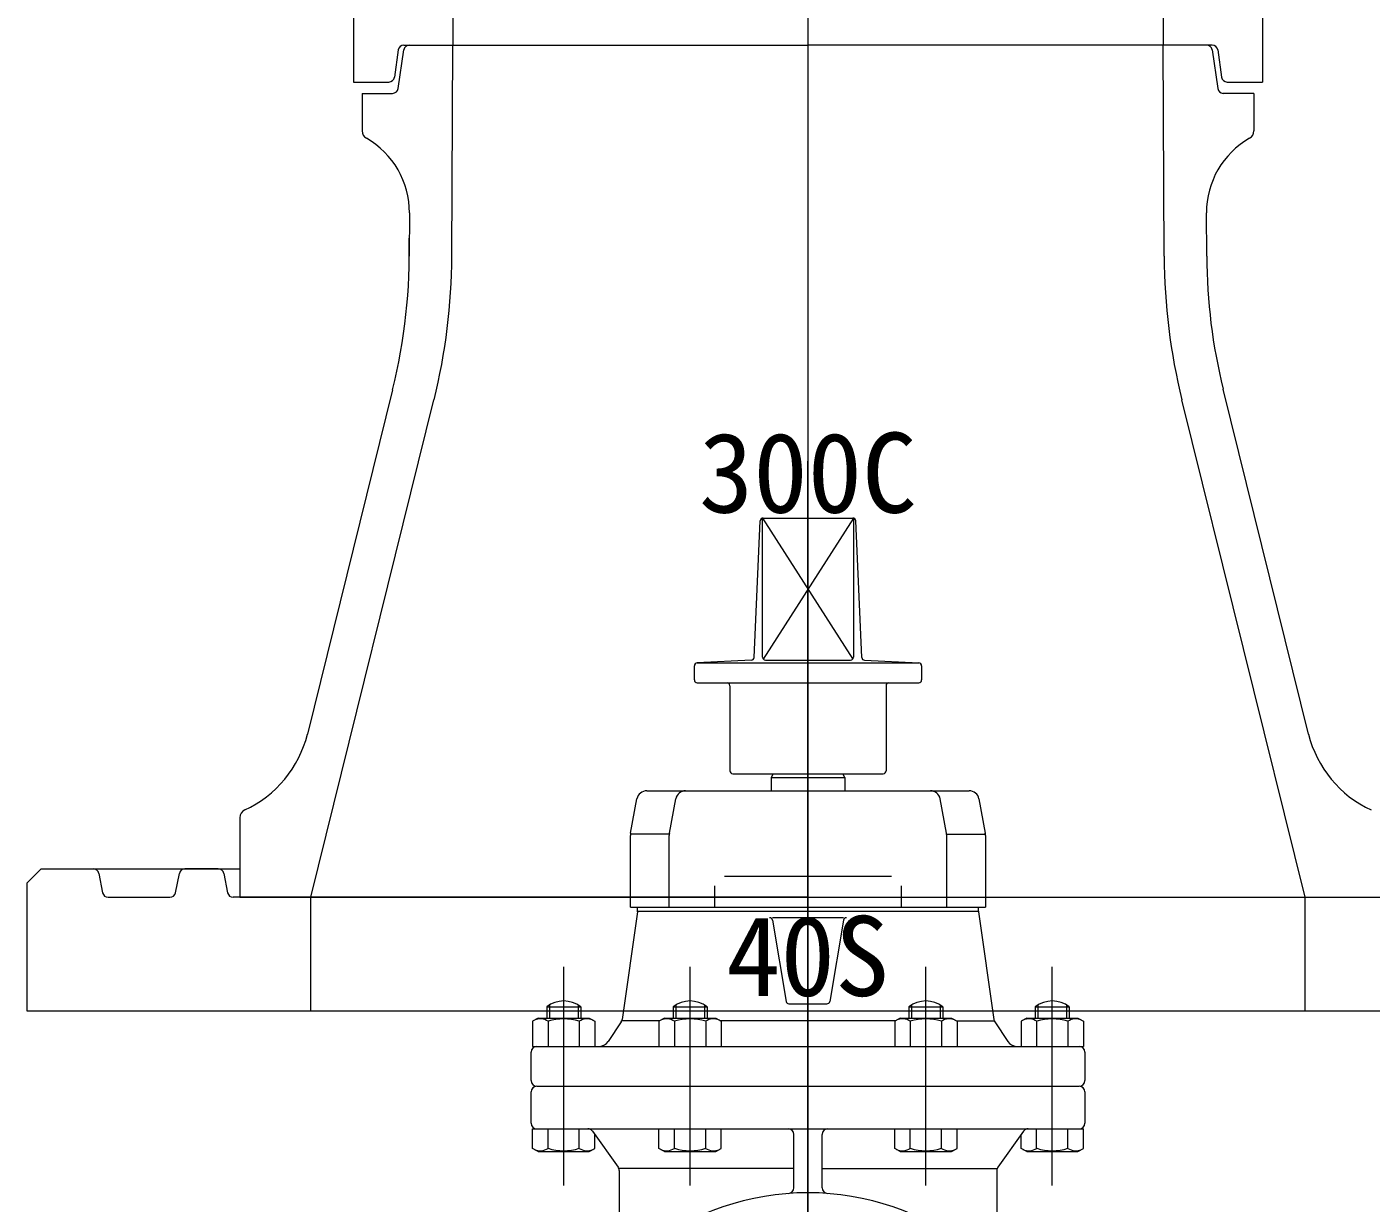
# Model space of a CAD drawing. Units: millimetres, scale not verified. Extents: x -6861 to 6861, y -3554 to 3095.
# Drawn here: x 2947.8 to 3421.1, y 1863.1 to 2277.2 of the extents above; entities that cross this region are included whole.
import ezdxf
from ezdxf.enums import TextEntityAlignment as Align

# ---------------------------------------------------------------- set-up
doc = ezdxf.new("R2010")
doc.units = ezdxf.units.MM
doc.header["$LTSCALE"] = 20
for name, color, linetype, lineweight in [('0-3_TEMP', 3, 'Continuous', 18), ('0-4_細線', 7, 'Continuous', 18), ('0-5_仕切弁', 7, 'Continuous', 18)]:
    doc.layers.add(name, color=color, linetype=linetype, lineweight=lineweight)
doc.layers.add('0-7_注釈', color=1, linetype='Continuous')
doc.styles.add('ＭＳ ゴシック', font='')
doc.styles.get('ＭＳ ゴシック').set_extended_font_data('MS Gothic')

msp = doc.modelspace()

# ---------------------------------------------------------------- linework, layer by layer
at = {"layer": '0-3_TEMP'}
for p, q in [((3222.8, 2320.78), (3222.8, 2020.78)), ((3222.8, 2270.78), (3222.8, 2070.78)), ((3222.8, 2270.78), (3222.8, 2157.78)), ((3222.8, 2270.78), (3222.8, 1970.78)), ((3222.8, 2242.31), (3222.8, 1659)), ((3222.8, 1661.28), (3222.8, 2124.28)), ((3136.8, 1869.28), (3136.8, 1946.28)), ((3181.3, 1869.28), (3181.3, 1946.28)), ((3264.3, 1869.28), (3264.3, 1946.28)), ((3308.8, 1869.28), (3308.8, 1946.28))]:
    msp.add_line(p, q, dxfattribs=at)
at = {"layer": '0-4_細線'}
for p, q in [((3097.8, 2420.78), (3097.8, 2270.78)), ((3347.8, 2420.78), (3347.8, 2270.78)), ((3062.8, 2283.58), (3062.8, 2270.78)), ((3382.8, 2283.58), (3382.8, 2270.78)), ((3062.8, 2270.78), (3062.8, 2257.78)), ((3078.55, 2269.05), (3077.21, 2259.5)), ((3078.55, 2255.49), (3080.55, 2269.07)), ((3080.54, 2270.78), (3222.8, 2270.78)), ((3097.43, 2196.44), (3097.8, 2270.78)), ((3365.06, 2270.78), (3222.8, 2270.78)), ((3348.17, 2196.44), (3347.8, 2270.78)), ((3365.05, 2269.07), (3367.05, 2255.49)), ((3367.04, 2269.05), (3368.38, 2259.5)), ((3382.8, 2270.78), (3382.8, 2257.78)), ((3062.8, 2257.78), (3075.23, 2257.78)), ((3370.36, 2257.78), (3382.8, 2257.78)), ((3065.8, 2253.78), (3065.8, 2240.58)), ((3065.8, 2253.78), (3076.57, 2253.78)), ((3379.8, 2253.78), (3369.02, 2253.78)), ((3379.8, 2253.78), (3379.8, 2240.58)), ((3082.5, 2211.73), (3082.43, 2196.52)), ((3363.18, 2196.48), (3363.1, 2211.74)), ((3076.57, 2149.47), (3046.56, 2028.22)), ((3399.03, 2028.22), (3368.97, 2149.66)), ((3047.8, 1970.78), (3091.13, 2145.86)), ((3397.8, 1970.78), (3354.46, 2145.86)), ((3022.8, 1998.81), (3022.8, 1970.78)), ((2952.8, 1980.78), (2947.8, 1975.78)), ((2952.8, 1980.78), (3015.16, 1980.78)), ((2973.12, 1979.17), (2974.48, 1972.38)), ((3000.12, 1972.38), (3001.48, 1979.17)), ((3015.16, 1980.78), (3003.44, 1980.78)), ((3015.16, 1980.78), (3022.8, 1980.78)), ((3017.12, 1979.17), (3018.48, 1972.38)), ((2947.8, 1975.78), (2947.8, 1930.78)), ((2976.44, 1970.78), (2998.16, 1970.78)), ((3222.8, 1970.78), (3020.44, 1970.78)), ((3022.8, 1970.78), (3422.8, 1970.78)), ((3047.8, 1930.78), (3047.8, 1970.78)), ((3222.8, 1970.78), (3425.16, 1970.78)), ((3397.8, 1930.78), (3397.8, 1970.78)), ((2947.8, 1930.78), (3497.8, 1930.78))]:
    msp.add_line(p, q, dxfattribs=at)
for centre, radius, start, end in [((3080.54, 2268.78), 2, 90, 172.001), ((3082.52, 2268.78), 2, 90, 171.634), ((3363.07, 2268.78), 2, 8.366, 90), ((3365.06, 2268.78), 2, 7.999, 90), ((3075.23, 2259.78), 2, 270, 352.001), ((3370.36, 2259.78), 2, 187.999, 270), ((3076.57, 2255.78), 2, 270, 351.633), ((3369.02, 2255.78), 2, 188.367, 270), ((3068.8, 2240.58), 3, 180, 240.41), ((3376.8, 2240.58), 3, 299.608, 0), ((3052.5, 2211.88), 30, 359.713, 60.41), ((3393.1, 2211.89), 30, 119.608, 180.287), ((2882.43, 2197.52), 200, 346.099, 1.51), ((2882.43, 2197.52), 215, 346.099, 359.713), ((3563.17, 2197.52), 215, 180.287, 193.901), ((3563.17, 2197.48), 200, 180.287, 193.833), ((3007.73, 2037.83), 40, 294.84, 346.099), ((3437.86, 2037.83), 40, 193.901, 245.161), ((3025.8, 1998.81), 3, 114.838, 179.998), ((2971.16, 1978.78), 2, 11.309, 90), ((3003.44, 1978.78), 2, 90, 168.691), ((3015.16, 1978.78), 2, 11.309, 90), ((2976.44, 1972.78), 2, 191.309, 270), ((2998.16, 1972.78), 2, 270, 348.691), ((3020.44, 1972.78), 2, 191.309, 270)]:
    msp.add_arc(centre, radius, start, end, dxfattribs=at)
at = {"layer": '0-5_仕切弁'}
for p, q in [((3203.84, 2055.18), (3206, 2103.32)), ((3206.8, 2104.25), (3238.57, 2054.64)), ((3206.8, 2055.28), (3206.8, 2104.25)), ((3207, 2104.28), (3238.59, 2104.28)), ((3238.8, 2104.25), (3207.03, 2054.64)), ((3238.8, 2104.25), (3238.8, 2055.28)), ((3241.76, 2055.18), (3239.59, 2103.32)), ((3202.89, 2054.23), (3183.75, 2053.28)), ((3207.8, 2054.28), (3237.8, 2054.28)), ((3242.71, 2054.23), (3261.85, 2053.28)), ((3182.8, 2047.28), (3182.8, 2052.28)), ((3183.8, 2053.28), (3261.8, 2053.28)), ((3262.8, 2052.28), (3262.8, 2047.28)), ((3183.8, 2046.28), (3261.8, 2046.28)), ((3195.3, 2045.28), (3195.3, 2015.28)), ((3250.3, 2045.28), (3250.3, 2015.28)), ((3196.3, 2014.28), (3249.3, 2014.28)), ((3209.8, 2012.98), (3235.8, 2012.98)), ((3235.8, 2012.98), (3235.05, 2014.28)), ((3235.8, 2012.98), (3235.8, 2008.28)), ((3166.04, 2008.28), (3279.55, 2008.28)), ((3160.36, 1993.32), (3162.6, 2005.41)), ((3174.02, 1993.32), (3176.26, 2005.41)), ((3271.57, 1993.32), (3269.33, 2005.41)), ((3282.99, 2005.41), (3285.23, 1993.32)), ((3160.3, 1967.28), (3160.3, 1992.59)), ((3173.96, 1992.96), (3160.31, 1992.96)), ((3173.96, 1967.28), (3173.96, 1992.59)), ((3271.64, 1992.96), (3285.28, 1992.96)), ((3271.64, 1967.28), (3271.64, 1992.59)), ((3285.3, 1992.59), (3285.3, 1967.28)), ((3193.43, 1978.28), (3252.16, 1978.28)), ((3189.93, 1974.78), (3189.93, 1967.28)), ((3255.66, 1974.78), (3255.66, 1967.28)), ((3162.78, 1965.64), (3157.36, 1927.73)), ((3160.3, 1967.28), (3285.3, 1967.28)), ((3162.8, 1965.92), (3162.8, 1967.28)), ((3282.8, 1965.78), (3162.8, 1965.78)), ((3282.8, 1965.92), (3282.8, 1967.28)), ((3282.82, 1965.64), (3288.23, 1927.73)), ((3210.27, 1962.78), (3215.13, 1934.11)), ((3235.3, 1963.61), (3210.3, 1963.61)), ((3235.32, 1962.78), (3230.47, 1934.11)), ((3130.8, 1932.28), (3142.8, 1932.28)), ((3130.8, 1932.28), (3130.8, 1928.28)), ((3131.74, 1932.9), (3131.74, 1928.28)), ((3141.85, 1932.9), (3141.85, 1928.28)), ((3142.8, 1932.28), (3142.8, 1928.28)), ((3175.3, 1932.28), (3187.3, 1932.28)), ((3175.3, 1932.28), (3175.3, 1928.28)), ((3176.24, 1932.9), (3176.24, 1928.28)), ((3186.35, 1932.9), (3186.35, 1928.28)), ((3187.3, 1932.28), (3187.3, 1928.28)), ((3216.11, 1933.28), (3229.48, 1933.28)), ((3258.3, 1932.28), (3270.3, 1932.28)), ((3258.3, 1932.28), (3258.3, 1928.28)), ((3259.24, 1932.9), (3259.24, 1928.28)), ((3269.35, 1932.9), (3269.35, 1928.28)), ((3270.3, 1932.28), (3270.3, 1928.28)), ((3302.8, 1932.28), (3314.8, 1932.28)), ((3302.8, 1932.28), (3302.8, 1928.28)), ((3303.74, 1932.9), (3303.74, 1928.28)), ((3313.85, 1932.9), (3313.85, 1928.28)), ((3314.8, 1932.28), (3314.8, 1928.28)), ((3127.8, 1928.28), (3125.83, 1927.14)), ((3125.83, 1927.14), (3125.83, 1918.28)), ((3127.8, 1928.28), (3145.8, 1928.28)), ((3131.31, 1927.14), (3131.31, 1918.28)), ((3142.28, 1927.14), (3142.28, 1918.28)), ((3145.8, 1928.28), (3147.77, 1927.14)), ((3147.77, 1927.14), (3147.77, 1918.28)), ((3157.05, 1926.9), (3152.48, 1920.06)), ((3170.56, 1927.28), (3157.3, 1927.28)), ((3172.3, 1928.28), (3170.33, 1927.14)), ((3170.33, 1927.14), (3170.33, 1918.28)), ((3172.3, 1928.28), (3190.3, 1928.28)), ((3175.81, 1927.14), (3175.81, 1918.28)), ((3186.78, 1927.14), (3186.78, 1918.28)), ((3190.3, 1928.28), (3192.27, 1927.14)), ((3253.56, 1927.28), (3192.03, 1927.28)), ((3192.27, 1927.14), (3192.27, 1918.28)), ((3255.3, 1928.28), (3253.33, 1927.14)), ((3253.33, 1927.14), (3253.33, 1918.28)), ((3255.3, 1928.28), (3273.3, 1928.28)), ((3258.81, 1927.14), (3258.81, 1918.28)), ((3269.78, 1927.14), (3269.78, 1918.28)), ((3273.3, 1928.28), (3275.27, 1927.14)), ((3275.03, 1927.28), (3288.3, 1927.28)), ((3275.27, 1927.14), (3275.27, 1918.28)), ((3288.55, 1926.9), (3293.11, 1920.06)), ((3299.8, 1928.28), (3297.83, 1927.14)), ((3297.83, 1927.14), (3297.83, 1918.28)), ((3299.8, 1928.28), (3317.8, 1928.28)), ((3303.31, 1927.14), (3303.31, 1918.28)), ((3314.28, 1927.14), (3314.28, 1918.28)), ((3317.8, 1928.28), (3319.77, 1927.14)), ((3319.77, 1927.14), (3319.77, 1918.28)), ((3125.83, 1918.28), (3319.77, 1918.28)), ((3149.48, 1918.29), (3149.48, 1918.28)), ((3296.11, 1918.28), (3296.11, 1918.29)), ((3125.3, 1906.28), (3125.3, 1916.28)), ((3320.3, 1916.28), (3320.3, 1906.28)), ((3127.3, 1904.28), (3318.3, 1904.28)), ((3125.3, 1891.28), (3125.3, 1902.28)), ((3320.3, 1902.28), (3320.3, 1891.28)), ((3125.83, 1889.28), (3319.77, 1889.28)), ((3125.83, 1882.41), (3125.83, 1889.28)), ((3131.31, 1882.41), (3131.31, 1889.28)), ((3142.28, 1882.41), (3142.28, 1889.28)), ((3146.9, 1888.44), (3155.92, 1875.8)), ((3170.33, 1882.41), (3170.33, 1889.28)), ((3175.81, 1882.41), (3175.81, 1889.28)), ((3186.78, 1882.41), (3186.78, 1889.28)), ((3192.27, 1882.41), (3192.27, 1889.28)), ((3253.33, 1882.41), (3253.33, 1889.28)), ((3258.81, 1882.41), (3258.81, 1889.28)), ((3269.78, 1882.41), (3269.78, 1889.28)), ((3275.27, 1882.41), (3275.27, 1889.28)), ((3298.7, 1888.44), (3289.67, 1875.8)), ((3303.31, 1882.41), (3303.31, 1889.28)), ((3314.28, 1882.41), (3314.28, 1889.28)), ((3319.77, 1882.41), (3319.77, 1889.28)), ((3147.77, 1882.41), (3147.77, 1887.22)), ((3217.8, 1868.52), (3217.8, 1887.28)), ((3227.8, 1868.52), (3227.8, 1887.28)), ((3297.83, 1882.41), (3297.83, 1887.22)), ((3127.8, 1881.28), (3125.83, 1882.41)), ((3127.8, 1881.28), (3145.8, 1881.28)), ((3145.8, 1881.28), (3147.77, 1882.41)), ((3172.3, 1881.28), (3170.33, 1882.41)), ((3172.3, 1881.28), (3190.3, 1881.28)), ((3190.3, 1881.28), (3192.27, 1882.41)), ((3255.3, 1881.28), (3253.33, 1882.41)), ((3255.3, 1881.28), (3273.3, 1881.28)), ((3273.3, 1881.28), (3275.27, 1882.41)), ((3299.8, 1881.28), (3297.83, 1882.41)), ((3299.8, 1881.28), (3317.8, 1881.28)), ((3317.8, 1881.28), (3319.77, 1882.41)), ((3217.8, 1875.28), (3156.3, 1875.28)), ((3156.3, 1874.64), (3156.3, 1838.57)), ((3227.8, 1875.28), (3289.3, 1875.28)), ((3289.3, 1874.64), (3289.3, 1838.57))]:
    msp.add_line(p, q, dxfattribs=at)
msp.add_lwpolyline([(3210.55, 2014.28), (3209.8, 2012.98), (3209.8, 2008.28)], dxfattribs=at)
for centre, radius, start, end in [((3207, 2103.28), 1, 90, 177.423), ((3238.59, 2103.28), 1, 2.577, 90), ((3202.84, 2055.23), 1, 272.859, 357.423), ((3207.8, 2055.28), 1, 180, 270), ((3237.8, 2055.28), 1, 270, 0), ((3242.75, 2055.23), 1, 182.577, 267.141), ((3183.8, 2052.28), 1, 90, 180), ((3261.8, 2052.28), 1, 0, 90), ((3183.8, 2047.28), 1, 180, 270), ((3194.3, 2045.28), 1, 0, 90), ((3251.3, 2045.28), 1, 90, 180), ((3261.8, 2047.28), 1, 270, 0), ((3196.3, 2015.28), 1, 180, 270), ((3249.3, 2015.28), 1, 270, 0), ((3166.04, 2004.78), 3.5, 90, 169.509), ((3179.71, 2004.78), 3.5, 90, 169.509), ((3265.89, 2004.78), 3.5, 10.491, 90), ((3279.55, 2004.78), 3.5, 10.491, 90), ((3164.3, 1992.59), 4, 169.509, 180), ((3177.96, 1992.59), 4, 169.509, 180), ((3267.64, 1992.59), 4, 0, 10.491), ((3281.3, 1992.59), 4, 0, 10.491), ((3160.8, 1965.92), 2, 351.87, 0), ((3284.8, 1965.92), 2, 180, 188.13), ((3209.29, 1962.61), 1, 9.614, 90), ((3236.31, 1962.61), 1, 90, 170.386), ((3136.8, 1924.28), 10, 53.13, 126.87), ((3181.3, 1924.28), 10, 53.13, 126.87), ((3216.11, 1934.28), 1, 189.614, 270), ((3229.48, 1934.28), 1, 270, 350.386), ((3264.3, 1924.28), 10, 53.13, 126.87), ((3308.8, 1924.28), 10, 53.13, 126.87), ((3128.57, 1923.13), 4.86, 55.616, 115.616), ((3136.8, 1909.84), 18.15, 72.412, 107.588), ((3145.02, 1923.13), 4.86, 64.384, 124.384), ((3155.38, 1928.01), 2, 326.31, 351.87), ((3173.07, 1923.13), 4.86, 55.616, 115.616), ((3181.3, 1909.84), 18.15, 72.412, 107.588), ((3189.52, 1923.13), 4.86, 64.384, 124.384), ((3256.07, 1923.13), 4.86, 55.616, 115.616), ((3264.3, 1909.84), 18.15, 72.412, 107.588), ((3272.52, 1923.13), 4.86, 64.384, 124.384), ((3290.21, 1928.01), 2, 188.13, 213.69), ((3300.57, 1923.13), 4.86, 55.616, 115.616), ((3308.8, 1909.84), 18.15, 72.412, 107.588), ((3317.02, 1923.13), 4.86, 64.384, 124.384), ((3127.3, 1916.28), 2, 90, 180), ((3149.16, 1922.28), 4, 274.646, 326.31), ((3296.44, 1922.28), 4, 213.69, 265.354), ((3318.3, 1916.28), 2, 0, 90), ((3127.3, 1906.28), 2, 180, 270), ((3127.3, 1902.28), 2, 90, 180), ((3318.3, 1906.28), 2, 270, 0), ((3318.3, 1902.28), 2, 0, 90), ((3127.3, 1891.28), 2, 180, 270), ((3145.27, 1887.28), 2, 35.538, 90), ((3215.8, 1887.28), 2, 0, 90), ((3229.8, 1887.28), 2, 90, 180), ((3300.33, 1887.28), 2, 90, 144.462), ((3318.3, 1891.28), 2, 270, 0), ((3128.57, 1886.42), 4.86, 244.384, 304.384), ((3136.8, 1899.72), 18.15, 252.412, 287.588), ((3145.02, 1886.42), 4.86, 235.616, 295.616), ((3173.07, 1886.42), 4.86, 244.384, 304.384), ((3181.3, 1899.72), 18.15, 252.412, 287.588), ((3189.52, 1886.42), 4.86, 235.616, 295.616), ((3256.07, 1886.42), 4.86, 244.384, 304.384), ((3264.3, 1899.72), 18.15, 252.412, 287.588), ((3272.52, 1886.42), 4.86, 235.616, 295.616), ((3300.57, 1886.42), 4.86, 244.384, 304.384), ((3308.8, 1899.72), 18.15, 252.412, 287.588), ((3317.02, 1886.42), 4.86, 235.616, 295.616), ((3154.3, 1874.64), 2, 0, 35.538), ((3291.3, 1874.64), 2, 144.462, 180), ((3222.8, 1774.28), 92.5, 300.516, 239.484), ((3215.8, 1868.52), 2, 274.248, 0), ((3229.8, 1868.52), 2, 180, 265.752)]:
    msp.add_arc(centre, radius, start, end, dxfattribs=at)

# ---------------------------------------------------------------- texts
at = {"layer": '0-7_注釈', "style": 'ＭＳ ゴシック'}
for s, p in [('300C', (3184.4, 2097.74)), ('40S', (3194, 1927.62))]:
    msp.add_text(s, height=28.15, dxfattribs=at).set_placement(p, align=Align.BOTTOM_LEFT)

doc.saveas('drawing.dxf')
